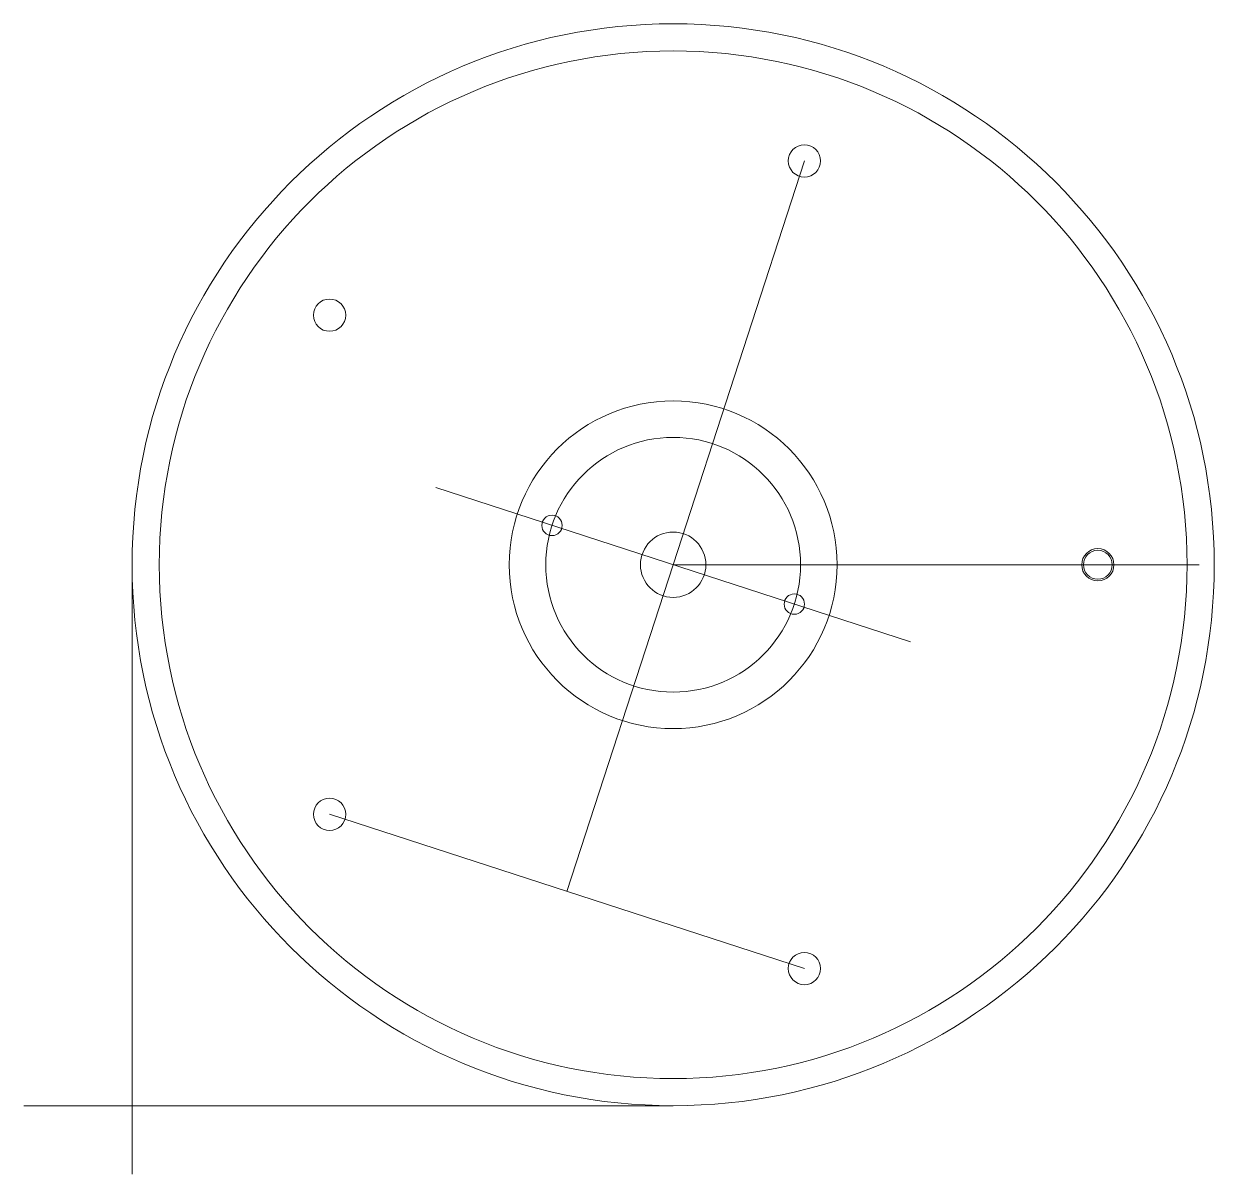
# Model space of a CAD drawing. Extents: x -0.64 to 6.37, y -0.4 to 6.37.
import ezdxf

# ---------------------------------------------------------------- set-up
doc = ezdxf.new("R2010")
doc.units = 0
doc.header["$MEASUREMENT"] = 0
doc.layers.add('holes', color=1, linetype='Continuous')
doc.layers.add('outline', color=3, linetype='Continuous')

msp = doc.modelspace()

# ---------------------------------------------------------------- linework, layer by layer
at = {"linetype": 'Continuous', "lineweight": 0, "flags": 128}
for points in [[(3.9575, 5.5626), (3.185, 3.185)], [(1.7875, 3.6391), (4.5825, 2.7309)], [(0, 3.185), (0, -0.3027), (0, -0.4034)], [(2.56, 1.2614), (3.185, 3.185)], [(3.185, 3.185), (6.2814, 3.185)], [(3.185, 3.185), (3.185, 3.185)], [(1.1625, 1.7155), (3.9575, 0.8074)], [(3.185, 0), (-0.6378, 0)]]:
    msp.add_lwpolyline(points, dxfattribs=at)
at = {"linetype": 'Continuous', "lineweight": 0}
for centre, radius in [((3.185, 3.185), 3.025), ((3.185, 3.185), 0.965), ((3.185, 3.185), 0.75), ((5.685, 3.185), 0.085)]:
    msp.add_circle(centre, radius, dxfattribs=at)
at = {"layer": 'holes', "linetype": 'Continuous', "lineweight": 0}
for centre, radius in [((3.9575, 5.5626), 0.095), ((1.1625, 4.6545), 0.095), ((2.4717, 3.4168), 0.06), ((3.185, 3.185), 0.1925), ((5.685, 3.185), 0.095), ((3.8983, 2.9532), 0.06), ((1.1625, 1.7155), 0.095), ((3.9575, 0.8074), 0.095)]:
    msp.add_circle(centre, radius, dxfattribs=at)
at = {"layer": 'outline', "linetype": 'Continuous', "lineweight": 0}
msp.add_circle((3.185, 3.185), 3.185, dxfattribs=at)

doc.saveas('drawing.dxf')
